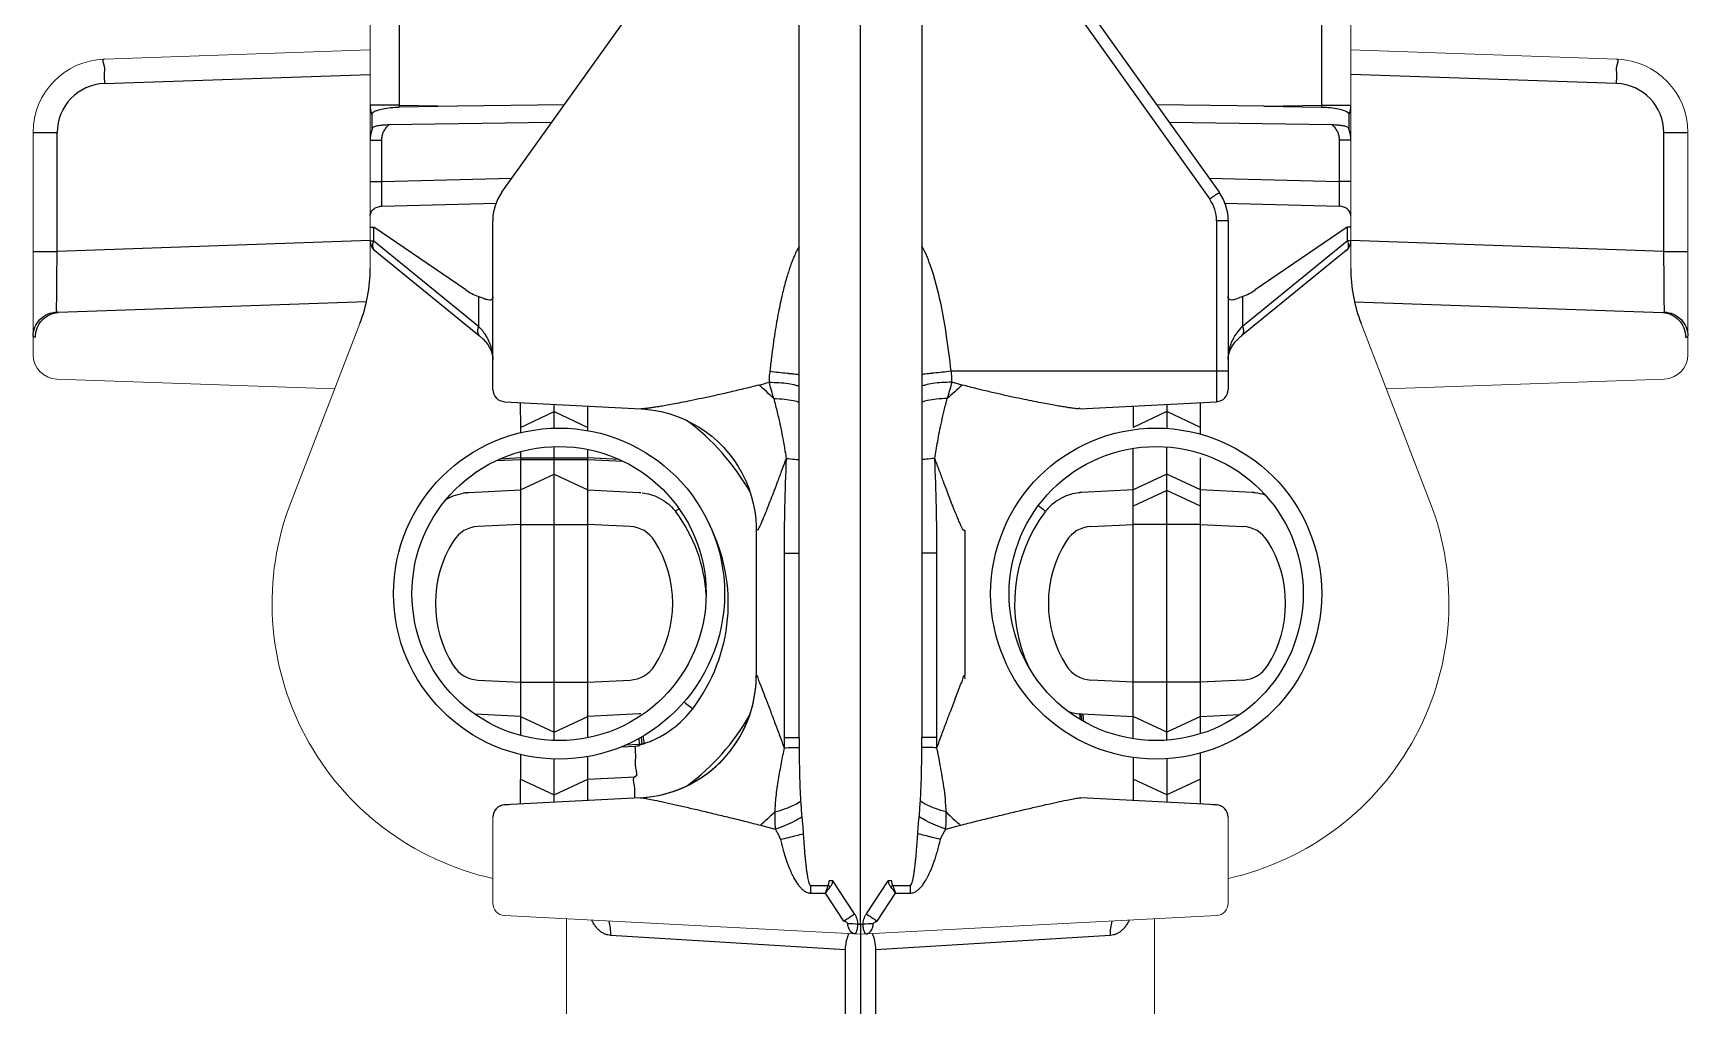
# Model space of a CAD drawing. Header units: millimetres. Extents: x 100 to 940, y 100 to 694.
# Drawn here: x 370.278 to 372.683, y 533.772 to 535.186 of the extents above; entities that cross this region are included whole.
import ezdxf

# ---------------------------------------------------------------- set-up
doc = ezdxf.new("R2010")
doc.units = ezdxf.units.MM
doc.layers.add('OUTLINE', color=6, linetype='Continuous', lineweight=9)

msp = doc.modelspace()

# ---------------------------------------------------------------- linework, layer by layer
at = {"color": 9, "linetype": 'Continuous'}
for p, q in [((371.4804, 533.8906), (371.4804, 535.827)), ((371.3914, 534.1623), (371.3914, 535.7921)), ((371.5695, 535.7921), (371.5695, 534.1623)), ((370.8101, 535.2145), (370.8101, 535.0816)), ((371.7869, 535.2262), (371.988, 534.9447)), ((372.1507, 535.0816), (372.1507, 535.2145)), ((370.3819, 535.1128), (370.7679, 535.1263)), ((372.579, 535.1128), (372.1929, 535.1263)), ((370.8101, 535.0816), (370.7679, 535.0816)), ((370.8101, 535.0816), (370.8943, 535.0798)), ((370.8101, 535.0816), (370.8101, 535.0786)), ((372.0666, 535.0798), (372.1507, 535.0816)), ((372.1507, 535.0816), (372.1929, 535.0816)), ((372.1508, 535.0786), (372.1507, 535.0816)), ((370.2781, 535.0416), (370.3131, 535.0416)), ((370.3131, 534.8689), (370.3131, 535.0416)), ((370.7679, 535.0308), (370.7848, 535.0308)), ((370.7848, 534.9704), (370.7848, 535.0308)), ((372.1929, 535.0308), (372.1761, 535.0308)), ((372.1761, 535.0308), (372.1761, 534.9704)), ((372.6478, 535.0416), (372.6828, 535.0416)), ((372.6478, 534.8689), (372.6478, 535.0416)), ((370.7848, 534.9704), (370.9739, 534.9754)), ((371.987, 534.9754), (372.1761, 534.9704)), ((370.7679, 534.9704), (370.7848, 534.9704)), ((372.1929, 534.9704), (372.1761, 534.9704)), ((370.7848, 534.9347), (370.9508, 534.9391)), ((372.0101, 534.9391), (372.1761, 534.9347)), ((370.7679, 534.9043), (370.7731, 534.9043)), ((370.9067, 534.813), (370.7731, 534.9043)), ((370.7731, 534.8841), (370.7731, 534.9043)), ((372.0148, 534.9136), (371.9979, 534.9136)), ((371.9979, 534.9136), (371.9979, 534.6505)), ((372.1878, 534.9043), (372.0542, 534.813)), ((372.1929, 534.9043), (372.1878, 534.9043)), ((372.1878, 534.9043), (372.1878, 534.8841)), ((370.7679, 534.8848), (370.3131, 534.8689)), ((370.7679, 534.8841), (370.7731, 534.8841)), ((370.7731, 534.8841), (370.9254, 534.7602)), ((372.0355, 534.7602), (372.1878, 534.8841)), ((372.1929, 534.8841), (372.1878, 534.8841)), ((372.6478, 534.8689), (372.1929, 534.8848)), ((370.2781, 534.8689), (370.3131, 534.8689)), ((372.6478, 534.8689), (372.6828, 534.8689)), ((370.9254, 534.8035), (370.9254, 534.7602)), ((372.0355, 534.8035), (372.0355, 534.7602)), ((370.3123, 534.7864), (370.3123, 534.7926)), ((372.6486, 534.7872), (372.6485, 534.7944)), ((372.0148, 534.6947), (371.6121, 534.6947)), ((371.6283, 534.6747), (371.6133, 534.6787)), ((370.9861, 534.6493), (370.9862, 534.6132)), ((370.9862, 534.6132), (371.0351, 534.6361)), ((371.0351, 534.6119), (371.0351, 534.6468)), ((371.0351, 534.6361), (371.0841, 534.6132)), ((371.0841, 534.6084), (371.0841, 534.6442)), ((371.7993, 534.6401), (371.9979, 534.6505)), ((371.7994, 534.6401), (371.7994, 534.6401)), ((371.8768, 534.6442), (371.8768, 534.6132)), ((371.9258, 534.6361), (371.8768, 534.6132)), ((371.9258, 534.6468), (371.9258, 534.6115)), ((371.9747, 534.6132), (371.9258, 534.6361)), ((371.9747, 534.6031), (371.9747, 534.6493)), ((370.9862, 534.6132), (370.9862, 534.6053)), ((370.9513, 534.5649), (370.9862, 534.5666)), ((370.9862, 534.5688), (370.9564, 534.5672)), ((370.9862, 534.5778), (370.9862, 534.1654)), ((370.9862, 534.5688), (371.0841, 534.5688)), ((370.9862, 534.5666), (371.0841, 534.5666)), ((371.0351, 534.158), (371.0351, 534.5852)), ((371.0841, 534.162), (371.0841, 534.5812)), ((371.1303, 534.5663), (371.0841, 534.5688)), ((371.0841, 534.5666), (371.1353, 534.564)), ((371.8768, 534.1605), (371.8768, 534.5827)), ((371.9258, 534.1584), (371.9258, 534.5847)), ((371.9747, 534.1929), (371.9747, 534.5688)), ((370.9862, 534.5222), (371.0351, 534.545)), ((371.0351, 534.545), (371.0841, 534.5222)), ((371.9258, 534.545), (371.8768, 534.5222)), ((371.9747, 534.5222), (371.9258, 534.545)), ((370.9113, 534.5185), (370.9862, 534.5222)), ((371.8768, 534.5222), (371.8019, 534.5185)), ((371.9258, 534.5216), (371.8768, 534.4988)), ((371.9747, 534.4988), (371.9258, 534.5216)), ((370.9862, 534.4722), (370.9244, 534.4691)), ((370.9862, 534.4722), (371.0841, 534.4722)), ((371.1459, 534.4691), (371.0841, 534.4722)), ((371.815, 534.4691), (371.8768, 534.4722)), ((371.9747, 534.4722), (371.8768, 534.4722)), ((371.9747, 534.4722), (372.0365, 534.4691)), ((371.6319, 534.4639), (371.6319, 534.2527)), ((371.3694, 534.4305), (371.3914, 534.4305)), ((371.3694, 534.4305), (371.3694, 534.1623)), ((371.5915, 534.4305), (371.5695, 534.4305)), ((371.5915, 534.1623), (371.5915, 534.4305)), ((371.329, 534.2527), (371.3291, 534.2527)), ((371.6318, 534.2527), (371.6319, 534.2527)), ((370.9244, 534.2459), (370.9862, 534.2429)), ((370.9862, 534.2429), (371.0841, 534.2429)), ((371.0841, 534.2429), (371.1459, 534.2459)), ((371.8768, 534.2429), (371.815, 534.2459)), ((371.9747, 534.2429), (371.8768, 534.2429)), ((372.0365, 534.2459), (371.9747, 534.2429)), ((371.232, 534.2078), (371.2366, 534.2043)), ((370.9862, 534.1929), (370.9204, 534.1961)), ((370.9862, 534.1929), (371.0351, 534.17)), ((371.0351, 534.17), (371.0841, 534.1929)), ((371.159, 534.1966), (371.0841, 534.1929)), ((371.9258, 534.17), (371.8768, 534.1929)), ((371.9747, 534.1929), (371.9258, 534.17)), ((371.9747, 534.1929), (372.0314, 534.1957)), ((371.9747, 534.1679), (371.9747, 534.1929)), ((371.1581, 534.1608), (371.1586, 534.1521)), ((371.1618, 534.163), (371.1627, 534.1524)), ((371.3694, 534.1623), (371.3914, 534.1623)), ((371.5915, 534.1623), (371.5695, 534.1623)), ((370.9862, 534.1378), (370.9861, 534.0657)), ((371.0351, 534.0683), (371.0351, 534.1312)), ((371.0841, 534.0708), (371.0841, 534.1348)), ((371.1328, 534.1488), (371.1526, 534.1499)), ((371.1592, 534.1522), (371.1384, 534.1511)), ((371.8768, 534.1335), (371.8768, 534.0708)), ((371.9258, 534.1316), (371.9258, 534.0683)), ((371.9747, 534.0657), (371.9747, 534.14)), ((371.0841, 534.1018), (371.1526, 534.1054)), ((371.9258, 534.079), (371.8768, 534.1018)), ((371.9747, 534.1018), (371.9258, 534.079)), ((371.9979, 534.0645), (371.8005, 534.0748)), ((371.9921, 534.0648), (371.9979, 534.0645)), ((371.335, 534.0349), (371.3566, 534.0291)), ((371.6043, 534.0291), (371.6259, 534.0349)), ((371.4083, 533.9473), (371.4335, 533.9471)), ((371.4718, 533.906), (371.4401, 533.9541)), ((371.4891, 533.906), (371.5208, 533.9541)), ((371.5274, 533.9471), (371.5526, 533.9473)), ((371.4083, 533.9363), (371.4296, 533.9361)), ((371.4563, 533.8956), (371.4296, 533.9361)), ((371.5046, 533.8956), (371.5313, 533.9361)), ((371.5313, 533.9361), (371.5526, 533.9363)), ((371.4804, 533.8906), (371.4768, 533.8908)), ((371.4841, 533.8908), (371.4804, 533.8906)), ((371.4582, 533.8539), (371.1176, 533.8748)), ((371.8433, 533.8748), (371.5027, 533.8539))]:
    msp.add_line(p, q, dxfattribs=at)
at = {"color": 7, "linetype": 'Continuous'}
for p, q in [((370.9593, 534.955), (371.1604, 535.2365)), ((371.8005, 535.2365), (372.0015, 534.955)), ((370.7704, 535.0677), (370.7704, 535.0455)), ((370.8943, 535.0798), (370.8101, 535.0786)), ((371.05, 535.082), (370.8943, 535.0798)), ((372.0666, 535.0798), (371.9109, 535.082)), ((372.0666, 535.0798), (372.1508, 535.0786)), ((372.1905, 535.0455), (372.1905, 535.0677)), ((371.0315, 535.0561), (370.7951, 535.0528)), ((372.1658, 535.0528), (371.9294, 535.0561)), ((370.9461, 534.6683), (370.9461, 534.9136)), ((372.0148, 534.9136), (372.0148, 534.6683)), ((370.7745, 534.8703), (370.9268, 534.7464)), ((372.1864, 534.8703), (372.0341, 534.7464)), ((370.7625, 534.7956), (370.3147, 534.7799)), ((372.1984, 534.7956), (372.6462, 534.7799)), ((370.963, 534.6505), (371.1616, 534.6401)), ((371.329, 534.4639), (371.329, 534.2527)), ((370.9862, 534.1018), (371.0351, 534.079)), ((371.0351, 534.079), (371.0841, 534.1018)), ((370.9629, 534.0645), (370.9688, 534.0648)), ((371.1604, 534.0748), (370.963, 534.0645)), ((371.4804, 533.8906), (371.4804, 533.8766)), ((371.4804, 533.8766), (371.4804, 533.5649)), ((371.4582, 533.8539), (371.4582, 533.5649)), ((371.5027, 533.5649), (371.5027, 533.8539))]:
    msp.add_line(p, q, dxfattribs=at)
for points in [[(370.7712, 535.0479), (370.7706, 535.0464), (370.7694, 535.0422), (370.7685, 535.0379), (370.768, 535.0335), (370.7679, 535.0308)], [(372.1929, 535.0308), (372.1928, 535.034), (372.1923, 535.0384), (372.1914, 535.0427), (372.1901, 535.0469), (372.1897, 535.0479)], [(370.9268, 534.7464), (370.928, 534.7453), (370.932, 534.7416), (370.9357, 534.7376), (370.9388, 534.7335), (370.9415, 534.7291), (370.9436, 534.7245), (370.9451, 534.7197), (370.9459, 534.7148), (370.9461, 534.7119)], [(372.0148, 534.7119), (372.0149, 534.7146), (372.0157, 534.7195), (372.0172, 534.7243), (372.0193, 534.7289), (372.0219, 534.7333), (372.0251, 534.7374), (372.0287, 534.7414), (372.0327, 534.7452), (372.0341, 534.7464)]]:
    msp.add_lwpolyline(points, dxfattribs=at)
at = {"color": 9, "linetype": 'Continuous'}
for points in [[(370.3147, 534.7799), (370.314, 534.7799), (370.3134, 534.78), (370.313, 534.7801), (370.3127, 534.7803), (370.3125, 534.7805), (370.3124, 534.7808)], [(372.6462, 534.7799), (372.6469, 534.7799), (372.6475, 534.78), (372.6479, 534.7801), (372.6482, 534.7803), (372.6484, 534.7805), (372.6485, 534.7808)], [(370.2815, 534.7443), (370.2804, 534.7443), (370.2796, 534.7444), (370.2789, 534.7446), (370.2785, 534.7448), (370.2782, 534.7451), (370.2781, 534.7455)], [(372.6794, 534.7443), (372.6805, 534.7443), (372.6813, 534.7444), (372.682, 534.7446), (372.6824, 534.7448), (372.6827, 534.7451), (372.6828, 534.7455)], [(371.1615, 534.6401), (371.1676, 534.6397), (371.1791, 534.6383), (371.1906, 534.6362), (371.2019, 534.6333), (371.2131, 534.6296), (371.224, 534.6251), (371.2346, 534.62), (371.2449, 534.6141), (371.2548, 534.6076), (371.2642, 534.6004), (371.2731, 534.5926), (371.2815, 534.5842), (371.2893, 534.5753), (371.2964, 534.5659), (371.3029, 534.5561), (371.3087, 534.5459), (371.3138, 534.5355), (371.3181, 534.5247), (371.3218, 534.5138), (371.3247, 534.5027), (371.3268, 534.4916), (371.3283, 534.4804), (371.329, 534.4694), (371.329, 534.4639)], [(370.907, 534.5181), (370.9074, 534.5181), (370.9077, 534.5182), (370.9081, 534.5182), (370.9085, 534.5182), (370.9088, 534.5183), (370.9092, 534.5183)], [(370.9092, 534.5183), (370.9096, 534.5183), (370.91, 534.5184), (370.9104, 534.5184), (370.9109, 534.5184), (370.9113, 534.5185)], [(371.0841, 534.5222), (371.159, 534.5185), (371.1594, 534.5184), (371.1598, 534.5184), (371.1603, 534.5184), (371.1607, 534.5183), (371.1611, 534.5183)], [(371.7998, 534.5183), (371.7994, 534.5183), (371.7991, 534.5182), (371.7987, 534.5182), (371.7984, 534.5182), (371.798, 534.5181), (371.7977, 534.5181)], [(371.8019, 534.5185), (371.8015, 534.5184), (371.8011, 534.5184), (371.8006, 534.5184), (371.8002, 534.5183), (371.7998, 534.5183)], [(372.0517, 534.5183), (372.0513, 534.5183), (372.0509, 534.5184), (372.0505, 534.5184), (372.05, 534.5184), (372.0496, 534.5185), (371.9747, 534.5222)], [(372.0539, 534.5181), (372.0535, 534.5181), (372.0532, 534.5182), (372.0528, 534.5182), (372.0524, 534.5182), (372.0521, 534.5183), (372.0517, 534.5183)], [(371.1611, 534.1967), (371.1607, 534.1967), (371.1603, 534.1967), (371.1598, 534.1966), (371.1594, 534.1966), (371.159, 534.1966)], [(371.7977, 534.1969), (371.798, 534.1969), (371.7984, 534.1969), (371.7987, 534.1968), (371.7991, 534.1968), (371.7994, 534.1968), (371.7998, 534.1967)], [(371.7998, 534.1967), (371.8002, 534.1967), (371.8006, 534.1967), (371.8011, 534.1966), (371.8015, 534.1966), (371.8019, 534.1966), (371.8768, 534.1929)], [(371.1658, 534.1533), (371.1653, 534.1532), (371.1648, 534.153), (371.1643, 534.1529), (371.1637, 534.1527), (371.1632, 534.1526), (371.1627, 534.1524)], [(371.1627, 534.1524), (371.162, 534.1524), (371.1613, 534.1523), (371.1606, 534.1523), (371.1599, 534.1522), (371.1592, 534.1522)]]:
    msp.add_lwpolyline(points, dxfattribs=at)
for centre, radius in [((371.0424, 534.3716), 0.2405), ((371.9101, 534.3716), 0.2405), ((371.0424, 534.3716), 0.2137), ((371.9101, 534.3716), 0.2137)]:
    msp.add_circle(centre, radius, dxfattribs=at)
for centre, radius, start, end in [((370.3844, 535.0416), 0.0713, 92.0002, 179.9998), ((372.5765, 535.0416), 0.0713, 0.0019, 87.9981), ((370.8096, 535.0816), 0.0417, 180.0141, 199.5715), ((372.1513, 535.0816), 0.0417, 340.4285, 359.9859), ((371.9445, 534.9136), 0.0534, 359.9983, 35.5394), ((370.7789, 534.8756), 0.0069, 225.9998, 230.7716), ((372.1818, 534.8758), 0.00714, 309.5834, 312.4894), ((370.9524, 534.8798), 0.0809, 235.6571, 250.5204), ((372.0085, 534.8798), 0.0809, 289.4798, 304.3433), ((370.8712, 534.7069), 0.076, 35.2765, 44.5622), ((372.0896, 534.7069), 0.076, 135.4365, 144.8078), ((370.443, 538.0194), 3.461, 284.8942, 285.1514), ((370.9063, 534.1779), 0.6547, 46.8073, 49.365), ((370.1578, 534.3254), 1.2412, 15.4087, 16.5395), ((372.8138, 534.3224), 1.2523, 163.4691, 164.5891), ((372.0545, 534.178), 0.6545, 130.634, 133.1924), ((371.997, 534.6683), 0.0178, 273.0002, 0.0012), ((371.0328, 534.3575), 0.3295, 29.3477, 53.8468), ((370.9152, 534.4459), 0.0726, 96.4544, 99.5668), ((372.0458, 534.4465), 0.072, 71.4431, 83.5772), ((371.0358, 534.3575), 0.2207, 3.0062, 37.0816), ((371.9251, 534.3575), 0.2207, 142.919, 204.7996), ((371.8046, 534.4486), 0.0696, 138.1035, 142.9282), ((370.9266, 534.4247), 0.0444, 92.8099, 147.7434), ((371.1437, 534.4247), 0.0444, 32.2565, 87.1906), ((371.0355, 534.3575), 0.2528, 322.6969, 26.9713), ((371.8172, 534.4247), 0.0444, 92.8094, 147.7435), ((372.0343, 534.4247), 0.0444, 32.2566, 87.1901), ((371.0332, 534.3575), 0.1705, 147.7704, 212.2297), ((371.037, 534.3575), 0.1705, 327.7704, 32.2297), ((371.9239, 534.3575), 0.1705, 147.7703, 212.2296), ((371.9277, 534.3575), 0.1705, 327.7703, 32.2296), ((370.9266, 534.2903), 0.0444, 212.2565, 267.1906), ((371.1437, 534.2903), 0.0444, 272.8099, 327.7434), ((371.1509, 534.2527), 0.1781, 273, 0), ((371.8091, 534.2527), 0.1773, 179.9967, 181.55), ((371.8172, 534.2903), 0.0444, 212.2566, 267.1901), ((372.0343, 534.2903), 0.0444, 272.8094, 327.7435), ((371.1509, 534.2527), 0.1782, 319.4002, 358.5148), ((371.1173, 534.2952), 0.15, 306.6555, 322.7009), ((371.0328, 534.3575), 0.3295, 306.512, 330.3596), ((371.8057, 534.2685), 0.072, 250.6306, 263.5793), ((371.1184, 534.2933), 0.1477, 288.6947, 298.4361), ((371.1177, 534.2946), 0.1492, 298.4365, 306.6545), ((373.4934, 534.1612), 2.124, 179.9696, 180.3661), ((377.3713, 534.1622), 5.9799, 179.99874, 180.13503), ((365.5765, 534.1622), 5.993, 359.86513, 0.00111), ((369.0649, 534.1624), 2.5266, 359.6657, 359.999), ((371.1512, 534.2525), 0.1779, 307.636, 319.4035), ((371.1511, 534.2525), 0.1779, 273.0011, 307.6454), ((372.1723, 534.1199), 0.7805, 183.6662, 185.3385), ((370.7821, 534.1205), 0.787, 354.6685, 356.3267), ((371.997, 534.0467), 0.0178, 0.0026, 86.9869), ((370.9058, 534.5208), 0.6483, 311.4557, 313.9733), ((372.0551, 534.5208), 0.6484, 226.027, 228.5438), ((370.4102, 533.9418), 0.9981, 359.6843, 0.3154), ((370.3034, 534.344), 1.1978, 340.0902, 340.6477), ((370.3153, 534.7736), 1.3939, 323.0727, 323.5509), ((371.3942, 533.8711), 0.0856, 60.3643, 62.6753), ((371.5667, 533.871), 0.0856, 117.3247, 119.6352), ((372.6423, 534.7712), 1.3899, 216.4486, 216.9281), ((372.6584, 534.3443), 1.1987, 199.3527, 199.9097), ((372.5518, 533.9418), 0.9991, 179.6849, 180.3154), ((371.0349, 533.876), 0.0827, 359.1217, 13.7743), ((370.5046, 535.3364), 1.7267, 303.4473, 304.0651), ((371.4567, 533.65), 0.2417, 85.2262, 88.7776), ((371.5039, 533.6548), 0.2369, 91.1856, 94.81), ((372.4304, 535.2976), 1.68, 235.9263, 236.5613), ((371.9259, 533.876), 0.0827, 166.2257, 180.8783)]:
    msp.add_arc(centre, radius, start, end, dxfattribs=at)
at = {"color": 7, "linetype": 'Continuous'}
for centre, radius, start, end in [((371.0173, 534.9136), 0.0713, 144.4623, 180), ((371.9436, 534.9136), 0.0713, 0, 35.5452), ((370.7858, 534.8841), 0.0178, 180.0075, 202.7753), ((370.7858, 534.8841), 0.0178, 202.7947, 230.861), ((372.1751, 534.8841), 0.0178, 309.1391, 337.2024), ((372.1751, 534.8841), 0.0178, 337.2219, 359.9925), ((370.5453, 534.8443), 0.2227, 338.8815, 0), ((372.4156, 534.8443), 0.2227, 180, 201.1185), ((370.9639, 534.6683), 0.0178, 179.9988, 266.9998), ((371.1518, 534.2527), 0.1773, 358.5018, 0.0039), ((370.9639, 534.0467), 0.0178, 93.0131, 179.9974)]:
    msp.add_arc(centre, radius, start, end, dxfattribs=at)
at = {"color": 9, "linetype": 'Continuous'}
for points, start_tangent, end_tangent in [([(370.3812, 535.1484), (370.3812, 535.138), (370.3814, 535.1264), (370.3819, 535.1128)], (-0.999391, -0.034899), (0.034889, -0.999391)), ([(372.579, 535.1128), (372.5795, 535.1264), (372.5797, 535.138), (372.5796, 535.1484)], (0.034889, 0.999391), (-0.999391, 0.034899)), ([(370.7848, 535.0308), (370.7855, 535.037), (370.7875, 535.043), (370.7908, 535.0483), (370.7951, 535.0528)], (0.000136, 1), (0.772172, 0.635413)), ([(372.1658, 535.0528), (372.1701, 535.0483), (372.1734, 535.043), (372.1754, 535.037), (372.1761, 535.0308)], (0.772172, -0.635413), (0.000136, -1)), ([(370.7848, 534.9347), (370.7847, 534.9418), (370.7847, 534.9504), (370.7847, 534.9602), (370.7848, 534.9704)], (-0.017649, 0.999844), (0.010526, 0.999945)), ([(372.0016, 534.955), (371.9977, 534.9518), (371.9933, 534.9485), (371.988, 534.9447)], (0.581238, -0.813733), (-0.812979, -0.582293)), ([(372.1761, 534.9704), (372.1762, 534.9601), (372.1762, 534.9504), (372.1762, 534.9418), (372.1761, 534.9347)], (0.010527, -0.999945), (-0.017649, -0.999844)), ([(370.7679, 534.9205), (370.7692, 534.9258), (370.7728, 534.9303), (370.7783, 534.9334), (370.7848, 534.9347)], (0, 1), (0.999116, 0.042029)), ([(372.1929, 534.9205), (372.1917, 534.9258), (372.1881, 534.9303), (372.1826, 534.9334), (372.1761, 534.9347)], (0, 1), (-0.999116, 0.042029)), ([(370.7741, 534.8707), (370.7734, 534.8714), (370.7721, 534.8742), (370.7717, 534.8785), (370.7722, 534.8812), (370.7731, 534.8841)], (-0.719382, 0.694615), (0.374529, 0.927215)), ([(371.3914, 534.8766), (371.3892, 534.8727), (371.3867, 534.8677), (371.3843, 534.8624), (371.3818, 534.8564), (371.3793, 534.8499), (371.3769, 534.8428), (371.3744, 534.835), (371.3718, 534.8264), (371.3692, 534.8167), (371.3666, 534.8059), (371.3639, 534.7938), (371.3612, 534.7805), (371.3585, 534.7661), (371.356, 534.7504), (371.3535, 534.7334), (371.3511, 534.7149), (371.3488, 534.6947)], (-0.50358, -0.863948), (-0.103855, -0.994592)), ([(371.6121, 534.6947), (371.6051, 534.7491), (371.5975, 534.7917), (371.5817, 534.8495), (371.5695, 534.8766)], (-0.103884, 0.994589), (-0.508758, 0.860909)), ([(372.1878, 534.8841), (372.1889, 534.8804), (372.1892, 534.8764), (372.1881, 534.8724), (372.1866, 534.8705)], (0.374529, -0.927215), (-0.737458, -0.675393)), ([(370.3123, 534.7926), (370.3124, 534.7962), (370.3124, 534.8084), (370.3125, 534.8213), (370.3127, 534.8342), (370.3128, 534.8465), (370.313, 534.8581), (370.3131, 534.8689)], (0.001543, 0.999999), (0.013933, 0.999903)), ([(372.6485, 534.7944), (372.6485, 534.7986), (372.6484, 534.8129), (372.6483, 534.8279), (372.6481, 534.8424), (372.648, 534.8562), (372.6478, 534.8689)], (-0.002348, 0.999997), (-0.013932, 0.999903)), ([(370.9461, 534.8035), (370.9453, 534.8), (370.9431, 534.7983), (370.9391, 534.7984), (370.933, 534.8003), (370.9254, 534.8035)], (-0.00002, -1), (-0.914503, 0.40458)), ([(372.0355, 534.8035), (372.0275, 534.8002), (372.0216, 534.7984), (372.0178, 534.7984), (372.0155, 534.8), (372.0148, 534.8035)], (-0.914493, -0.404601), (-0.00002, 1)), ([(370.2781, 534.7455), (370.2807, 534.7587), (370.2881, 534.77), (370.2992, 534.7777), (370.3124, 534.7808)], (-0.000093, 1), (0.999328, 0.036649)), ([(370.2815, 534.7443), (370.284, 534.7577), (370.2911, 534.7691), (370.3019, 534.7769), (370.3147, 534.7799)], (-0.002211, 0.999998), (0.99939, 0.034922)), ([(370.3124, 534.7808), (370.3123, 534.7864)], (-0.034639, 0.9994), (-0.000161, 1)), ([(372.6462, 534.7799), (372.659, 534.7769), (372.6698, 534.7691), (372.6769, 534.7577), (372.6794, 534.7443)], (0.999391, -0.0349), (-0.002169, -0.999998)), ([(372.6485, 534.7808), (372.6486, 534.7872)], (0.034742, 0.999396), (-0.00123, 0.999999)), ([(372.6485, 534.7808), (372.6617, 534.7777), (372.6728, 534.77), (372.6802, 534.7587), (372.6828, 534.7455)], (0.999328, -0.036651), (-0.000147, -1)), ([(370.9254, 534.7602), (370.924, 534.7543), (370.9247, 534.7493), (370.9268, 534.7464)], (-0.374529, -0.927215), (0.768341, -0.640041)), ([(372.0355, 534.7602), (372.0369, 534.7543), (372.0362, 534.7493), (372.0341, 534.7464)], (0.374529, -0.927215), (-0.768341, -0.640041)), ([(370.9333, 534.7508), (370.9367, 534.7454), (370.941, 534.7368), (370.944, 534.728), (370.9456, 534.7195), (370.9461, 534.7119)], (0.57725, -0.816568), (0.000001, -1)), ([(372.0148, 534.7119), (372.0153, 534.7194), (372.0169, 534.7278), (372.0198, 534.7366), (372.0241, 534.7452), (372.0276, 534.7507)], (0.000001, 1), (0.576046, 0.817417)), ([(371.3488, 534.6947), (371.3478, 534.6868), (371.3476, 534.6787)], (-0.190649, -0.981658), (0.037994, -0.999278)), ([(371.3488, 534.6947), (371.3618, 534.6933), (371.3738, 534.692), (371.3792, 534.6914), (371.3841, 534.6909), (371.3884, 534.6904), (371.3914, 534.6901)], (0.994553, -0.104231), (0.993642, -0.112584)), ([(371.6121, 534.6947), (371.5991, 534.6933), (371.5871, 534.692), (371.5817, 534.6914), (371.5768, 534.6909), (371.5725, 534.6904), (371.5695, 534.6901)], (-0.994551, -0.104247), (-0.993644, -0.112571)), ([(371.6133, 534.6787), (371.6131, 534.6867), (371.6121, 534.6947)], (0.038018, 0.999277), (-0.19071, 0.981646)), ([(371.3326, 534.6747), (371.3102, 534.669), (371.2885, 534.6638), (371.2683, 534.6592), (371.2498, 534.6553), (371.2334, 534.6519), (371.2194, 534.6491), (371.2074, 534.6469), (371.1972, 534.645), (371.1885, 534.6435), (371.1812, 534.6424), (371.1752, 534.6415), (371.1703, 534.6408), (371.1666, 534.6404), (371.1639, 534.6402), (371.1615, 534.64)], (-0.966326, -0.257323), (-0.999093, 0.042579)), ([(371.3476, 534.6787), (371.3623, 534.6783), (371.3756, 534.6769), (371.3864, 534.6746), (371.3914, 534.6729)], (0.99998, 0.006286), (0.920337, -0.391126)), ([(371.6133, 534.6787), (371.5986, 534.6783), (371.5853, 534.6769), (371.5745, 534.6746), (371.5695, 534.6729)], (-0.99998, 0.006286), (-0.920313, -0.391182)), ([(371.799, 534.6409), (371.7961, 534.6402), (371.793, 534.6405), (371.7887, 534.6411), (371.7832, 534.6418), (371.7766, 534.6429), (371.7686, 534.6442), (371.7594, 534.6458), (371.7487, 534.6478), (371.7363, 534.6501), (371.7222, 534.653), (371.7062, 534.6563), (371.6884, 534.6602), (371.6694, 534.6645), (371.6494, 534.6693), (371.6283, 534.6747)], (-0.910036, -0.414529), (-0.966463, 0.256807)), ([(371.3544, 534.6552), (371.3594, 534.6351), (371.3637, 534.6163), (371.3671, 534.599), (371.37, 534.583), (371.3724, 534.5681)], (0.256498, -0.966545), (0.145483, -0.989361)), ([(371.3544, 534.6552), (371.3699, 534.6541), (371.383, 534.6521), (371.3914, 534.6498)], (0.999349, -0.036066), (0.952354, -0.304995)), ([(371.6065, 534.6552), (371.591, 534.6541), (371.5779, 534.6521), (371.5695, 534.6498)], (-0.999349, -0.036073), (-0.952367, -0.304953)), ([(371.5885, 534.5681), (371.5904, 534.5799), (371.5926, 534.5928), (371.5952, 534.6066), (371.5984, 534.6216), (371.6021, 534.6378), (371.6065, 534.6552)], (0.145359, 0.989379), (0.256727, 0.966484)), ([(371.3724, 534.5681), (371.3654, 534.5492), (371.3591, 534.5323), (371.3536, 534.5177), (371.3489, 534.5055), (371.3449, 534.4952), (371.3414, 534.4867), (371.3385, 534.4796), (371.336, 534.4739), (371.334, 534.4694), (371.3323, 534.4661), (371.3311, 534.4639), (371.3302, 534.4646)], (-0.341988, -0.939704), (-0.521569, 0.853209)), ([(371.3724, 534.5681), (371.3701, 534.4973), (371.3694, 534.4305)], (-0.040316, -0.999187), (-0.000154, -1)), ([(371.3724, 534.5681), (371.3852, 534.5668), (371.3914, 534.566)], (0.995927, -0.09016), (0.981997, -0.188897)), ([(371.5885, 534.5681), (371.5757, 534.5668), (371.5695, 534.566)], (-0.995925, -0.09018), (-0.98199, -0.188934)), ([(371.5915, 534.4305), (371.5907, 534.4975), (371.5885, 534.5681)], (0.000016, 1), (-0.040352, 0.999186)), ([(371.6321, 534.4639), (371.6318, 534.4632), (371.6295, 534.4644), (371.6281, 534.4669), (371.6263, 534.4706), (371.6242, 534.4755), (371.6215, 534.4817), (371.6185, 534.4891), (371.6149, 534.498), (371.6109, 534.5084), (371.6062, 534.5206), (371.6009, 534.5346), (371.595, 534.5505), (371.5885, 534.5681)], (-0.003033, -0.999995), (-0.341672, 0.939819)), ([(370.8782, 534.5083), (370.8826, 534.5108), (370.8951, 534.5157), (370.9031, 534.5176)], (0.856776, 0.515689), (0.986093, 0.166197)), ([(371.1632, 534.5181), (371.1751, 534.5157), (371.1876, 534.5108), (371.2001, 534.5027), (371.2119, 534.4906)], (0.993663, -0.112402), (0.602726, -0.797948)), ([(371.7977, 534.5181), (371.7858, 534.5157), (371.7733, 534.5108), (371.7608, 534.5027), (371.7528, 534.4951)], (-0.993663, -0.112402), (-0.66772, -0.744412)), ([(371.2119, 534.4906), (371.2152, 534.4938), (371.2169, 534.4949)], (0.385052, 0.922895), (0.79929, 0.600945)), ([(371.749, 534.4906), (371.7457, 534.4938), (371.7387, 534.4993)], (-0.385052, 0.922895), (-0.754166, 0.656684)), ([(371.3291, 534.2527), (371.3317, 534.2473), (371.3346, 534.24), (371.3387, 534.2296), (371.3437, 534.2163), (371.3495, 534.201), (371.3557, 534.1845), (371.3624, 534.1667), (371.3694, 534.1476)], (0.990376, 0.138401), (0.346267, -0.938136)), ([(371.5915, 534.1476), (371.5985, 534.1666), (371.6052, 534.1846), (371.6115, 534.2014), (371.6173, 534.2167), (371.6223, 534.2299), (371.6264, 534.2403), (371.6293, 534.2474), (371.6318, 534.2527)], (0.346108, 0.938195), (0.990335, -0.138693)), ([(371.224, 534.2141), (371.232, 534.2078)], (0.763227, -0.646131), (0.796337, -0.604854)), ([(371.7977, 534.1969), (371.7991, 534.1894)], (0.669802, -0.74254), (-0.153052, -0.988218)), ([(371.7998, 534.1967), (371.8011, 534.1881)], (0.653341, -0.757064), (-0.161163, -0.986928)), ([(371.8023, 534.1966), (371.8038, 534.1864)], (0.686872, -0.726778), (-0.153212, -0.988193)), ([(371.1526, 534.1499), (371.1588, 534.1509), (371.1615, 534.1533)], (0.998629, 0.052338), (0.565724, 0.824595)), ([(371.1645, 534.1645), (371.1658, 534.1533)], (0.096729, -0.995311), (0.113745, -0.99351)), ([(371.1526, 534.1499), (371.1533, 534.1329), (371.1536, 534.1185), (371.1526, 534.1054)], (0.052193, -0.998637), (-0.99863, -0.052336)), ([(371.3694, 534.1476), (371.3652, 534.1256), (371.3609, 534.1014), (371.3574, 534.0763), (371.356, 534.0542)], (-0.183374, -0.983043), (-0.022307, -0.999751)), ([(371.3694, 534.1476), (371.3808, 534.1478), (371.3884, 534.148), (371.3914, 534.1481)], (0.999901, 0.014045), (0.986189, 0.165625)), ([(371.3914, 534.1481), (371.3915, 534.1302), (371.3918, 534.1103), (371.3924, 534.0892), (371.3934, 534.07)], (0.002378, -0.999997), (0.064206, -0.997937)), ([(371.5675, 534.07), (371.5683, 534.0864), (371.5689, 534.1013), (371.5692, 534.1147), (371.5694, 534.1269), (371.5695, 534.138), (371.5695, 534.1481)], (0.064203, 0.997937), (0.002374, 0.999997)), ([(371.5915, 534.1476), (371.5801, 534.1478), (371.5725, 534.148), (371.5695, 534.1481)], (-0.999901, 0.014042), (-0.986275, 0.165113)), ([(371.6049, 534.0542), (371.6038, 534.0731), (371.6017, 534.0905), (371.5991, 534.1066), (371.5964, 534.1215), (371.5939, 534.1351), (371.5915, 534.1476)], (-0.02272, 0.999742), (-0.183456, 0.983028)), ([(371.1526, 534.1054), (371.1516, 534.0923), (371.1519, 534.0779), (371.1519, 534.0744)], (-0.99863, -0.052336), (0.019484, -0.99981)), ([(371.1604, 534.0748), (371.164, 534.0746), (371.1708, 534.0734), (371.1811, 534.0714), (371.1949, 534.0684), (371.2117, 534.0647), (371.2302, 534.0605), (371.2497, 534.0559), (371.2706, 534.0509), (371.2924, 534.0457), (371.3141, 534.0403), (371.335, 534.0349)], (0.998626, 0.052411), (0.966304, -0.257404)), ([(371.356, 534.0542), (371.3714, 534.0591), (371.3843, 534.0645), (371.3934, 534.07)], (0.96463, 0.263606), (0.791367, 0.611342)), ([(371.6049, 534.0542), (371.5895, 534.0591), (371.5766, 534.0645), (371.5675, 534.07)], (-0.964645, 0.263552), (-0.791467, 0.611212)), ([(371.6259, 534.0349), (371.6471, 534.0404), (371.6687, 534.0457), (371.6902, 534.0509), (371.7112, 534.0559), (371.731, 534.0605), (371.7495, 534.0648), (371.7663, 534.0685), (371.7801, 534.0715), (371.7903, 534.0735), (371.797, 534.0746), (371.8005, 534.0748)], (0.966453, 0.256842), (0.998625, -0.052417)), ([(371.356, 534.0542), (371.3558, 534.0461), (371.3561, 534.0377), (371.3566, 534.0291)], (-0.033161, -0.99945), (0.09151, -0.995804)), ([(371.3566, 534.0291), (371.3716, 534.0349), (371.3848, 534.0411), (371.3952, 534.0473)], (0.945014, 0.32703), (0.821496, 0.570215)), ([(371.3952, 534.0473), (371.3959, 534.04), (371.3966, 534.0319), (371.3972, 534.0225)], (0.093362, -0.995632), (0.062287, -0.998058)), ([(371.5637, 534.0225), (371.5642, 534.0309), (371.5649, 534.0392), (371.5657, 534.0473)], (0.062213, 0.998063), (0.093066, 0.99566)), ([(371.6043, 534.0291), (371.5893, 534.0349), (371.5761, 534.0411), (371.5657, 534.0473)], (-0.945014, 0.327031), (-0.821491, 0.570221)), ([(371.6043, 534.0291), (371.6048, 534.0373), (371.605, 534.0456), (371.6049, 534.0542)], (0.091469, 0.995808), (-0.033218, 0.999448)), ([(371.3566, 534.0291), (371.3592, 534.0247), (371.3617, 534.0199), (371.3641, 534.0144)], (0.505982, -0.862544), (0.359297, -0.933223)), ([(371.3641, 534.0144), (371.3662, 534.0061), (371.3682, 533.9987), (371.3702, 533.992), (371.3721, 533.9859), (371.374, 533.9804), (371.3759, 533.9754), (371.3777, 533.9709), (371.3795, 533.9668), (371.3812, 533.963), (371.3829, 533.9595), (371.3847, 533.9564), (371.3864, 533.9535), (371.3881, 533.9508), (371.3898, 533.9484), (371.3915, 533.9462), (371.3932, 533.9443), (371.3966, 533.941), (371.3986, 533.9396), (371.4008, 533.9382), (371.4032, 533.9372), (371.4057, 533.9365), (371.4083, 533.9363)], (0.234295, -0.972166), (0.99998, -0.006365)), ([(371.3641, 534.0144), (371.3762, 534.0173), (371.3874, 534.0201), (371.3972, 534.0225)], (0.972021, 0.234895), (0.96937, 0.245604)), ([(371.3972, 534.0225), (371.3978, 534.0146), (371.3983, 534.0074), (371.3988, 534.0009), (371.3992, 533.9951), (371.3997, 533.9898), (371.4002, 533.9849), (371.4006, 533.9806), (371.4011, 533.9766), (371.4015, 533.9729), (371.4019, 533.9696), (371.4024, 533.9665), (371.4028, 533.9637), (371.4032, 533.9612), (371.4041, 533.9568), (371.4049, 533.9533), (371.4058, 533.9504), (371.4083, 533.9473)], (0.062233, -0.998062), (0.999954, 0.009634)), ([(371.5526, 533.9473), (371.5545, 533.9492), (371.5556, 533.9519), (371.5565, 533.9553), (371.5574, 533.9597), (371.5579, 533.9623), (371.5583, 533.9653), (371.5588, 533.9686), (371.5593, 533.9724), (371.5598, 533.9765), (371.5603, 533.9811), (371.5609, 533.9862), (371.5614, 533.9919), (371.5619, 533.9983), (371.5625, 534.0055), (371.5631, 534.0136), (371.5637, 534.0225)], (0.999942, -0.010795), (0.062231, 0.998062)), ([(371.5526, 533.9363), (371.5554, 533.9365), (371.558, 533.9373), (371.5603, 533.9383), (371.5624, 533.9396), (371.5644, 533.9411), (371.5662, 533.9428), (371.5681, 533.9447), (371.5699, 533.9468), (371.5717, 533.9492), (371.5736, 533.952), (371.5755, 533.9551), (371.5774, 533.9586), (371.5794, 533.9624), (371.5814, 533.9667), (371.5834, 533.9715), (371.5855, 533.9768), (371.5877, 533.9827), (371.5898, 533.9893), (371.5921, 533.9968), (371.5944, 534.0051), (371.5967, 534.0144)], (0.999988, 0.004814), (0.234275, 0.97217)), ([(371.5967, 534.0144), (371.5847, 534.0173), (371.5734, 534.0201), (371.5637, 534.0225)], (-0.972021, 0.234894), (-0.96937, 0.245604)), ([(371.5967, 534.0144), (371.5989, 534.0193), (371.6015, 534.0243), (371.6043, 534.0291)], (0.35917, 0.933272), (0.505775, 0.862665)), ([(371.4335, 533.9471), (371.4346, 533.9502), (371.4349, 533.9543)], (0.468404, 0.883515), (0.000029, 1)), ([(371.4401, 533.9541), (371.4367, 533.9543), (371.4349, 533.9542)], (-0.9972, 0.074784), (-0.997747, -0.067082)), ([(371.4401, 533.9541), (371.4395, 533.9516), (371.4387, 533.9493), (371.4365, 533.9455)], (-0.194097, -0.980982), (-0.593919, -0.804525)), ([(371.526, 533.9543), (371.5225, 533.9542), (371.5208, 533.954)], (-0.999942, -0.010794), (-0.988071, -0.153999)), ([(371.5244, 533.9455), (371.5222, 533.9493), (371.5214, 533.9516), (371.5208, 533.9541)], (-0.594628, 0.804001), (-0.193692, 0.981062)), ([(371.5274, 533.9471), (371.5263, 533.9502), (371.526, 533.9543)], (-0.468243, 0.8836), (0.000089, 1)), ([(371.1176, 533.8748), (371.1131, 533.8754), (371.1088, 533.8768), (371.1048, 533.879), (371.101, 533.8818), (371.0975, 533.8853), (371.0942, 533.8896), (371.0911, 533.8946), (371.0898, 533.8971)], (-0.998143, 0.060909), (-0.447727, 0.89417)), ([(371.4619, 533.8916), (371.4604, 533.8936), (371.4563, 533.8956)], (-0.089302, 0.996005), (-0.928919, 0.370283)), ([(371.4723, 533.877), (371.4686, 533.8782), (371.4658, 533.8807), (371.464, 533.8836), (371.4628, 533.8867), (371.4619, 533.8916)], (-0.998606, 0.052787), (-0.085663, 0.996324)), ([(371.4768, 533.8908), (371.4765, 533.8945), (371.4756, 533.8983), (371.474, 533.9022), (371.4718, 533.906)], (0.00754, 0.999972), (-0.55086, 0.834597)), ([(371.4723, 533.877), (371.4742, 533.879), (371.4752, 533.8816), (371.4759, 533.8845), (371.4764, 533.8876), (371.4768, 533.8908)], (0.998696, -0.051059), (0.099248, 0.995063)), ([(371.4841, 533.8908), (371.4844, 533.8945), (371.4853, 533.8984), (371.4869, 533.9022), (371.4891, 533.906)], (-0.010498, 0.999945), (0.549657, 0.83539)), ([(371.4886, 533.877), (371.4866, 533.8791), (371.4854, 533.8826), (371.4847, 533.886), (371.4841, 533.8908)], (-0.998661, -0.051733), (-0.099486, 0.995039)), ([(371.4886, 533.877), (371.4916, 533.8778), (371.494, 533.8795), (371.4959, 533.8818), (371.4974, 533.8848), (371.4987, 533.889), (371.499, 533.8916)], (0.998619, 0.052545), (0.085981, 0.996297)), ([(371.499, 533.8916), (371.5005, 533.8936), (371.5046, 533.8956)], (0.080549, 0.996751), (0.928711, 0.370804)), ([(371.8711, 533.8971), (371.8698, 533.8946), (371.8667, 533.8896), (371.8634, 533.8853), (371.8599, 533.8818), (371.8561, 533.8789), (371.852, 533.8768), (371.8478, 533.8754), (371.8433, 533.8748)], (-0.447728, -0.89417), (-0.998144, -0.060898))]:
    msp.add_spline(points, degree=3, dxfattribs=dict(at, start_tangent=start_tangent, end_tangent=end_tangent))
at = {"color": 7, "linetype": 'Continuous'}
for points, start_tangent, end_tangent in [([(370.7704, 535.0677), (370.7737, 535.0721)], (0, 1), (0.869713, 0.493558)), ([(370.7737, 535.0721), (370.7779, 535.0739), (370.7866, 535.0763), (370.7977, 535.0779), (370.8101, 535.0786)], (0.869713, 0.493558), (0.999892, 0.014724)), ([(372.1508, 535.0786), (372.1635, 535.0779), (372.1748, 535.0762), (372.1835, 535.0737), (372.1904, 535.0687)], (0.999892, -0.014724), (0.280634, -0.959815)), ([(372.1904, 535.0687), (372.1905, 535.0677)], (0.280634, -0.959815), (0, -1)), ([(370.7951, 535.0528), (370.7872, 535.0524), (370.7803, 535.0516), (370.7752, 535.0504), (370.7712, 535.0479)], (-0.999901, -0.014041), (-0.261658, -0.965161)), ([(372.1897, 535.0479), (372.1857, 535.0504), (372.1806, 535.0516), (372.1737, 535.0524), (372.1658, 535.0528)], (-0.261592, 0.965179), (-0.999901, 0.014041)), ([(371.4634, 533.8775), (371.4609, 533.871), (371.4582, 533.8539)], (-0.415864, -0.909427), (0, -1)), ([(371.5027, 533.8539), (371.5013, 533.8666), (371.4975, 533.8775)], (0, 1), (-0.415454, 0.909614))]:
    msp.add_spline(points, degree=3, dxfattribs=dict(at, start_tangent=start_tangent, end_tangent=end_tangent))
at = {"layer": 'OUTLINE'}
for p, q in [((370.7679, 534.8443), (370.7679, 535.3228)), ((372.1929, 534.8443), (372.1929, 535.3228)), ((370.3812, 535.1484), (370.7679, 535.1619)), ((372.5796, 535.1484), (372.1929, 535.1619)), ((370.2781, 534.7189), (370.2781, 535.0416)), ((372.6828, 534.7189), (372.6828, 535.0416)), ((370.753, 534.7641), (370.653, 534.5051)), ((372.3079, 534.5051), (372.2079, 534.7641)), ((370.3125, 534.6833), (370.7163, 534.6692)), ((372.6484, 534.6833), (372.2446, 534.6692)), ((370.9461, 533.9215), (370.9461, 534.0467)), ((372.0148, 533.9215), (372.0148, 534.0467)), ((371.4804, 533.8766), (370.963, 533.9037)), ((371.0531, 533.899), (371.0531, 533.5649)), ((371.9979, 533.9037), (371.4804, 533.8766)), ((371.9078, 533.5649), (371.9078, 533.899))]:
    msp.add_line(p, q, dxfattribs=at)
for centre, radius, start, end in [((370.385, 535.0416), 0.1069, 92, 180), ((372.5759, 535.0416), 0.1069, 0, 88), ((370.3137, 534.7189), 0.0356, 179.9998, 267.9947), ((372.6472, 534.7189), 0.0356, 272.0031, 0.0001), ((371.0351, 534.3575), 0.4097, 158.8815, 257.4414), ((371.9258, 534.3575), 0.4097, 282.5586, 21.1185), ((370.9639, 533.9215), 0.0178, 180, 267), ((371.997, 533.9215), 0.0178, 273, 0)]:
    msp.add_arc(centre, radius, start, end, dxfattribs=at)

doc.saveas('drawing.dxf')
